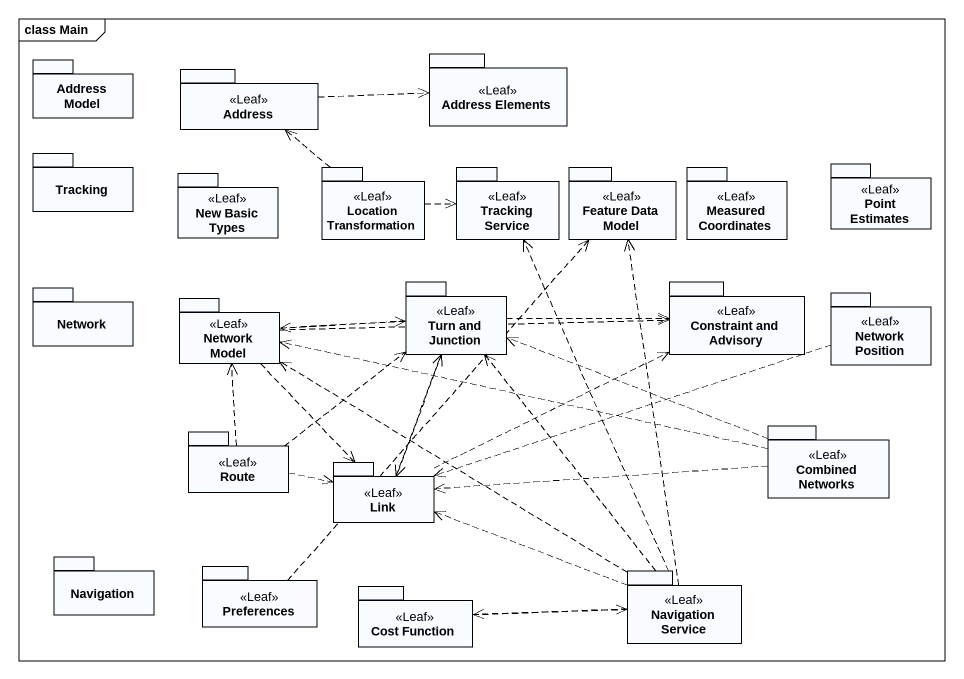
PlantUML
@startuml
mainframe class Main
package "Address Model" as Address_Model {
}
package "Address Elements" as Address_Elements <<Leaf>> {
}
package Address <<Leaf>> {
}
package Tracking {
}
package "Location Transformation" as Location_Transformation <<Leaf>> {
}
package "Tracking Service" as Tracking_Service <<Leaf>> {
}
package "Feature Data Model" as Feature_Data_Model <<Leaf>> {
}
package "Measured Coordinates" as Measured_Coordinates <<Leaf>> {
}
package "Point Estimates" as Point_Estimates <<Leaf>> {
}
package "New Basic Types" as New_Basic_Types <<Leaf>> {
}
package "Network" as Network_ {
}
package "Network Model" as Network_Model <<Leaf>> {
}
package "Turn and Junction" as Turn_and_Junction <<Leaf>> {
}
package "Constraint and Advisory" as Constraint_and_Advisory <<Leaf>> {
}
package "Network Position" as Network_Position <<Leaf>> {
}
package Route <<Leaf>> {
}
package "Combined Networks" as Combined_Networks <<Leaf>> {
}
package Link <<Leaf>> {
}
package Navigation {
}
package Preferences <<Leaf>> {
}
package "Cost Function" as Cost_Function <<Leaf>> {
}
package "Navigation Service" as Navigation_Service <<Leaf>> {
}
Address .right.> Address_Elements
Location_Transformation .up.> Address
Location_Transformation .right.> Tracking_Service
Network_Model .right.> Turn_and_Junction
Network_Model .right.> Constraint_and_Advisory
Network_Model ..> Link
Turn_and_Junction .left.> Network_Model
Turn_and_Junction .right.> Constraint_and_Advisory
Turn_and_Junction ..> Link
Network_Position .left.> Link
Route .up.> Network_Model
Route .up.> Turn_and_Junction
Route .right.> Link
Combined_Networks .left.> Network_Model
Combined_Networks .left.> Turn_and_Junction
Combined_Networks .left.> Link
Link .up.> Turn_and_Junction
Link .right.> Constraint_and_Advisory
Preferences .up.> Feature_Data_Model
Cost_Function .right.> Navigation_Service
Navigation_Service .up.> Tracking_Service
Navigation_Service .up.> Feature_Data_Model
Navigation_Service .up.> Network_Model
Navigation_Service .up.> Turn_and_Junction
Navigation_Service .left.> Link
Navigation_Service .left.> Cost_Function
@enduml
